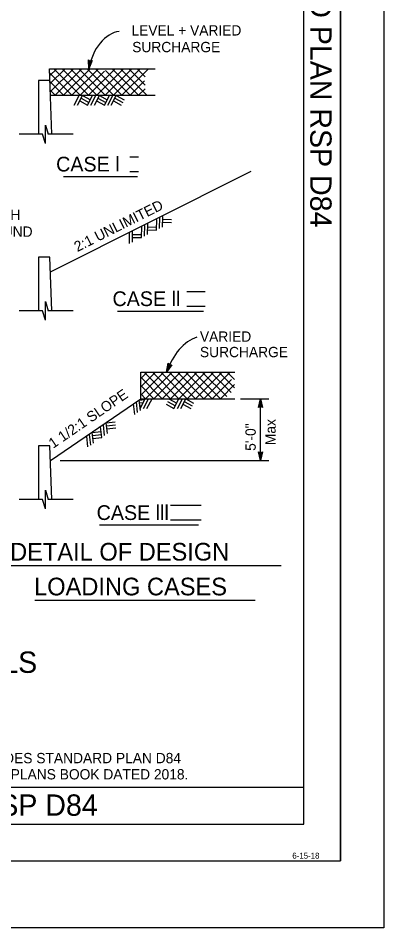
# Model space of a CAD drawing. Extents: x -894 to 866, y -476 to 714.
# Drawn here: x 618 to 866, y -476 to 141 of the extents above; entities that cross this region are included whole.
import ezdxf

# ---------------------------------------------------------------- set-up
doc = ezdxf.new("R2010")
doc.units = 0
for name, color, linetype in [('10 Sheet Format', 7, 'Continuous'), ('56 Stage 3 Anno', 7, 'Continuous'), ('57 Undefined', 7, 'Continuous'), ('60 Nongeo Data', 7, 'Continuous')]:
    doc.layers.add(name, color=color, linetype=linetype)

msp = doc.modelspace()

# ---------------------------------------------------------------- linework, layer by layer
at = {"layer": '10 Sheet Format'}
for p, q in [((836.58, 668.96), (836.58, -431.04)), ((811.55, -406.04), (811.55, 643.96)), ((322.05, -381), (811.54, -381)), ((198.77, -406.04), (811.55, -406.04)), ((-863.43, -431.04), (836.58, -431.04))]:
    msp.add_line(p, q, dxfattribs=at)
for points in [[(-894.04, 713.56), (865.96, 713.56), (865.96, -476.44), (-894.04, -476.44)], [(-863.43, -431.04), (836.58, -431.04), (836.58, 668.96), (-863.43, 668.96)]]:
    msp.add_lwpolyline(points, close=True, dxfattribs=at)
at = {"layer": '56 Stage 3 Anno'}
for p, q in [((665.5, 106.7), (665.27, 112.84)), ((665.27, 112.84), (665.27, 112.84)), ((665.27, 112.84), (666.44, 111.81)), ((667.9, 112.36), (665.5, 106.7)), ((665.75, 108.07), (665.58, 112.54)), ((667.51, 112.21), (665.75, 108.06)), ((666, 109.42), (665.89, 112.31)), ((667.11, 112.05), (666, 109.42)), ((666.25, 110.78), (666.21, 112.01)), ((666.74, 111.93), (666.25, 110.78)), ((666.44, 111.81), (667.9, 112.36)), ((667.9, 112.36), (667.9, 112.36)), ((665.5, 106.7), (665.5, 106.7)), ((636.11, 55.95), (636.11, 68.51)), ((636.11, 68.51), (637.92, 62.24)), ((634.07, 62.24), (618.21, 62.24)), ((636.11, 55.95), (634.07, 62.24)), ((654.95, 62.24), (637.92, 62.24)), ((718.43, -99.27), (719.53, -93.22)), ((721.99, -94.26), (718.43, -99.27)), ((718.97, -97.99), (719.77, -93.58)), ((721.58, -94.32), (718.97, -98)), ((719.5, -96.72), (720.02, -93.88)), ((721.16, -94.4), (719.5, -96.72)), ((719.53, -93.22), (719.53, -93.22)), ((719.53, -93.22), (720.45, -94.48)), ((720.04, -95.45), (720.26, -94.23)), ((720.77, -94.42), (720.04, -95.45)), ((720.45, -94.48), (721.99, -94.26)), ((721.99, -94.26), (721.99, -94.26)), ((718.43, -99.27), (718.43, -99.27)), ((768.64, -117.27), (787.8, -117.27)), ((780.89, -123.27), (782.23, -117.27)), ((782.23, -159.27), (782.23, -117.27)), ((782.23, -117.27), (782.23, -117.27)), ((782.23, -117.27), (783.56, -123.27)), ((782.23, -122.47), (780.89, -123.27)), ((780.89, -123.27), (780.89, -123.27)), ((781.24, -123.05), (782.23, -118.65)), ((781.6, -122.82), (782.23, -120.03)), ((781.95, -122.64), (782.23, -121.41)), ((782.23, -118.66), (783.2, -123.03)), ((782.23, -120.03), (782.85, -122.85)), ((782.23, -121.41), (782.49, -122.62)), ((783.56, -123.27), (782.23, -122.47)), ((783.56, -123.27), (783.56, -123.27)), ((782.23, -159.27), (780.9, -153.27)), ((780.9, -153.27), (780.9, -153.27)), ((780.9, -153.27), (782.23, -154.07)), ((782.22, -157.87), (781.26, -153.5)), ((782.23, -156.5), (781.6, -153.68)), ((782.23, -155.12), (781.96, -153.91)), ((782.23, -154.07), (783.57, -153.27)), ((783.57, -153.27), (782.23, -159.27)), ((783.21, -153.48), (782.23, -157.89)), ((782.85, -153.72), (782.23, -156.5)), ((782.51, -153.89), (782.23, -155.12)), ((783.57, -153.27), (783.57, -153.27)), ((645.99, -159.27), (787.8, -159.27)), ((782.23, -159.27), (782.23, -159.27))]:
    msp.add_line(p, q, dxfattribs=at)
for centre, major_axis, ratio, start_param, end_param in [((684.69, 103.59), (-5.67, -28.31), 0.6732, 3.353866, 4.73739), ((741.28, -112.57), (-5.99, -37.67), 0.667815, 3.465457, 4.459438)]:
    msp.add_ellipse(centre, major_axis=major_axis, ratio=ratio, start_param=start_param, end_param=end_param, dxfattribs=at)
at = {"layer": '57 Undefined'}
for p, q in [((693.39, 46.89), (699.24, 46.89)), ((648.35, 33.64), (698.67, 33.64)), ((693.39, 36.93), (699.24, 36.93)), ((732.16, -44.4), (744.61, -44.4)), ((732.16, -54.46), (744.61, -54.46)), ((685, -57.73), (743.39, -57.73)), ((721.14, -189.48), (741.81, -189.48)), ((672.8, -202.93), (740.13, -202.93)), ((721.14, -199.55), (741.81, -199.55)), ((612.72, -230.49), (796.21, -230.49)), ((628.98, -254.11), (778.64, -254.11))]:
    msp.add_line(p, q, dxfattribs=at)
at = {"layer": '60 Nongeo Data'}
for p, q in [((638.73, 106.7), (710.52, 106.7)), ((640.53, 62.24), (638.73, 106.7)), ((638.93, 101.83), (643.8, 106.7)), ((639.15, 96.39), (649.45, 106.7)), ((639.37, 90.96), (655.11, 106.7)), ((641.74, 106.7), (659.74, 88.7)), ((642.77, 88.7), (660.77, 106.7)), ((647.4, 106.7), (665.4, 88.7)), ((648.43, 88.7), (666.43, 106.7)), ((653.05, 106.7), (671.05, 88.7)), ((654.08, 88.7), (672.08, 106.7)), ((658.71, 106.7), (676.71, 88.7)), ((659.74, 88.7), (676.14, 105.1)), ((664.37, 106.7), (682.37, 88.7)), ((665.4, 88.7), (683.4, 106.7)), ((670.02, 106.7), (688.02, 88.7)), ((671.05, 88.7), (689.05, 106.7)), ((676.71, 88.7), (694.71, 106.7)), ((676.9, 105.48), (693.68, 88.7)), ((678.92, 106.7), (680.45, 106.7)), ((681.34, 106.7), (699.34, 88.7)), ((682.37, 88.7), (700.37, 106.7)), ((686.99, 106.7), (704.99, 88.7)), ((688.02, 88.7), (706.02, 106.7)), ((692.65, 106.7), (703.88, 95.47)), ((698.31, 106.7), (703.72, 101.28)), ((638.84, 103.94), (654.08, 88.7)), ((639.06, 98.7), (631.46, 98.7)), ((631.46, 98.7), (631.46, 62.24)), ((639.08, 98.04), (648.42, 88.7)), ((693.68, 88.7), (703.4, 98.42)), ((699.34, 88.7), (703.78, 93.15)), ((639.32, 92.15), (642.77, 88.7)), ((639.46, 88.7), (710.52, 88.7)), ((655.55, 82.07), (658.95, 88.49)), ((657.84, 82.07), (661.24, 88.49)), ((660.29, 86.7), (665.66, 83.86)), ((661.24, 88.49), (666.61, 85.65)), ((664.72, 82.07), (668.11, 88.49)), ((667.01, 82.07), (670.41, 88.49)), ((669.3, 82.07), (672.7, 88.49)), ((671.75, 86.7), (677.12, 83.86)), ((672.7, 88.49), (678.07, 85.65)), ((676.17, 82.07), (679.57, 88.49)), ((678.46, 82.07), (681.86, 88.49)), ((680.75, 82.07), (684.15, 88.49)), ((683.2, 86.7), (688.57, 83.86)), ((684.15, 88.49), (689.52, 85.65)), ((659.35, 84.91), (664.72, 82.07)), ((670.8, 84.91), (676.17, 82.07)), ((682.26, 84.91), (687.63, 82.07)), ((639.46, -31.11), (775.85, 37.09)), ((715.62, -0.73), (715.79, 6.53)), ((703.33, -6.88), (703.5, 0.38)), ((705.38, -5.85), (705.55, 1.41)), ((711.53, -2.78), (711.69, 4.48)), ((713.57, -1.76), (713.74, 5.51)), ((715.7, 2.48), (721.77, 2.34)), ((715.74, 4.51), (721.82, 4.37)), ((693.08, -12), (693.25, -4.74)), ((695.13, -10.98), (695.3, -3.71)), ((695.25, -5.74), (701.33, -5.88)), ((701.28, -7.9), (701.45, -0.64)), ((705.45, -2.64), (711.53, -2.78)), ((705.5, -0.62), (711.57, -0.76)), ((695.21, -7.76), (701.28, -7.9)), ((668.06, -16.81), (668.06, -16.81)), ((668.71, -16.49), (668.71, -16.49)), ((671.84, -14.92), (671.84, -14.92)), ((639.06, -21.11), (631.46, -21.11)), ((631.46, -21.11), (631.46, -57.57)), ((640.53, -57.57), (639.06, -21.11)), ((657.39, -22.14), (657.39, -22.14)), ((664.29, -18.69), (664.29, -18.69)), ((646.08, -27.8), (646.08, -27.8)), ((636.11, -63.86), (636.11, -51.3)), ((636.11, -51.3), (637.92, -57.57)), ((634.07, -57.57), (618.21, -57.57)), ((636.11, -63.86), (634.07, -57.57)), ((654.95, -57.57), (637.92, -57.57)), ((700.78, -109.26), (710.77, -99.27)), ((700.78, -103.6), (705.12, -99.27)), ((700.78, -114.92), (716.43, -99.27)), ((700.78, -117.27), (700.78, -99.27)), ((700.78, -99.27), (764.67, -99.27)), ((700.78, -102.64), (715.4, -117.27)), ((703.06, -99.27), (721.06, -117.27)), ((704.09, -117.27), (722.09, -99.27)), ((708.71, -99.27), (726.71, -117.27)), ((709.74, -117.27), (727.74, -99.27)), ((714.37, -99.27), (732.37, -117.27)), ((715.4, -117.27), (733.4, -99.27)), ((720.03, -99.27), (738.03, -117.27)), ((721.06, -117.27), (739.06, -99.27)), ((725.68, -99.27), (743.68, -117.27)), ((726.71, -117.27), (744.71, -99.27)), ((731.34, -99.27), (749.34, -117.27)), ((732.37, -117.27), (750.37, -99.27)), ((737.12, -99.39), (755, -117.27)), ((738.03, -117.27), (756.03, -99.27)), ((742.66, -99.27), (759.25, -115.86)), ((743.68, -117.27), (761.68, -99.27)), ((748.31, -99.27), (762.16, -113.11)), ((749.34, -117.27), (762.38, -104.23)), ((753.97, -99.27), (764.6, -109.89)), ((759.63, -99.27), (764.6, -104.24)), ((700.78, -108.3), (709.74, -117.27)), ((755, -117.27), (764.6, -107.67)), ((639.46, -159.27), (700.78, -117.27)), ((700.78, -113.96), (704.09, -117.27)), ((700.78, -115.47), (700.78, -115.47)), ((700.78, -117.27), (764.67, -117.27)), ((696.8, -127.97), (695.98, -120.75)), ((698.69, -126.67), (697.87, -119.46)), ((699.45, -118.22), (703.7, -117.73)), ((700.58, -125.38), (699.76, -118.16)), ((699.99, -120.17), (702.57, -119.88)), ((700.22, -122.19), (701.42, -122.05)), ((700.42, -123.94), (703.88, -117.39)), ((702.78, -123.81), (706.18, -117.39)), ((705.07, -123.81), (708.47, -117.39)), ((718.03, -120.97), (723.4, -123.81)), ((718.97, -119.18), (724.34, -122.02)), ((719.92, -117.39), (725.29, -120.23)), ((723.4, -123.81), (726.79, -117.39)), ((725.69, -123.81), (729.08, -117.39)), ((727.98, -123.81), (731.38, -117.39)), ((729.48, -120.97), (734.85, -123.81)), ((730.43, -119.18), (735.8, -122.02)), ((731.38, -117.39), (736.75, -120.23)), ((676.27, -142.24), (675.44, -135.02)), ((677.33, -133.73), (683.37, -133.04)), ((678.16, -140.94), (677.33, -133.73)), ((677.56, -135.74), (683.6, -135.05)), ((666.82, -148.71), (665.99, -141.49)), ((667.88, -140.2), (673.92, -139.51)), ((668.71, -147.42), (667.88, -140.2)), ((668.11, -142.21), (674.15, -141.52)), ((674.38, -143.53), (673.55, -136.32)), ((677.79, -137.75), (683.83, -137.06)), ((664.93, -150.01), (664.1, -142.79)), ((668.34, -144.22), (674.38, -143.53)), ((639.06, -149.27), (631.46, -149.27)), ((631.46, -149.27), (631.46, -185.72)), ((640.53, -185.72), (639.06, -149.27)), ((636.11, -192.01), (636.11, -179.45)), ((636.11, -179.45), (637.92, -185.72)), ((634.07, -185.72), (618.21, -185.72)), ((636.11, -192.01), (634.07, -185.72)), ((654.95, -185.72), (637.92, -185.72))]:
    msp.add_line(p, q, dxfattribs=at)

# ---------------------------------------------------------------- texts
at = {"layer": '10 Sheet Format'}
msp.add_text('2018 REVISED STANDARD PLAN RSP D84', height=14.5, rotation=270, dxfattribs=at).set_placement((815.95, 386.92))
for s, height, p in [('BOX CULVERT WINGWALLS', 14.5, (369.73, -303.38)), ('RSP D84 DATED OCTOBER 19, 2018 SUPERSEDES STANDARD PLAN D84', 7, (399.42, -364.72)), ('DATED MAY 31, 2018 - PAGE 226 OF THE STANDARD PLANS BOOK DATED 2018.', 7, (372.68, -375.72)), ('6-15-18', 4, (803.79, -429.46))]:
    msp.add_text(s, height=height, dxfattribs=at).set_placement(p)
at = {"layer": '57 Undefined'}
for s, height, p in [('LEVEL + VARIED', 7, (694.52, 129.28)), ('SURCHARGE', 7, (695.03, 117.96)), ('CASE l', 10, (643.34, 36.98)), ('MATCH', 7, (585.74, 4.15)), ('GROUND', 7, (585.74, -7.35)), ('CASE ll', 10, (681.63, -54.39)), ('VARIED', 7, (741.04, -78.58)), ('SURCHARGE', 7, (741.04, -89.08)), ('CASE lll', 10, (670.86, -199.59)), ('DETAIL OF DESIGN', 12, (612.07, -227.15)), ('LOADING CASES', 12, (628.35, -250.77))]:
    msp.add_text(s, height=height, dxfattribs=at).set_placement(p)
for s, rotation, p in [('2:1 UNLIMITED', 26.56503, (657.75, -17.74)), ('1 1/2:1 SLOPE', 34.40908, (641.29, -151.31)), ('5\'-0"', 90, (778.95, -152.66)), ('Max', 90, (792.49, -148.8))]:
    msp.add_text(s, height=7, rotation=rotation, dxfattribs=at).set_placement(p)
at = {"layer": '60 Nongeo Data'}
msp.add_text('REVISED STANDARD PLAN RSP D84', height=14.5, dxfattribs=at).set_placement((332.16, -400.39))

doc.saveas('drawing.dxf')
